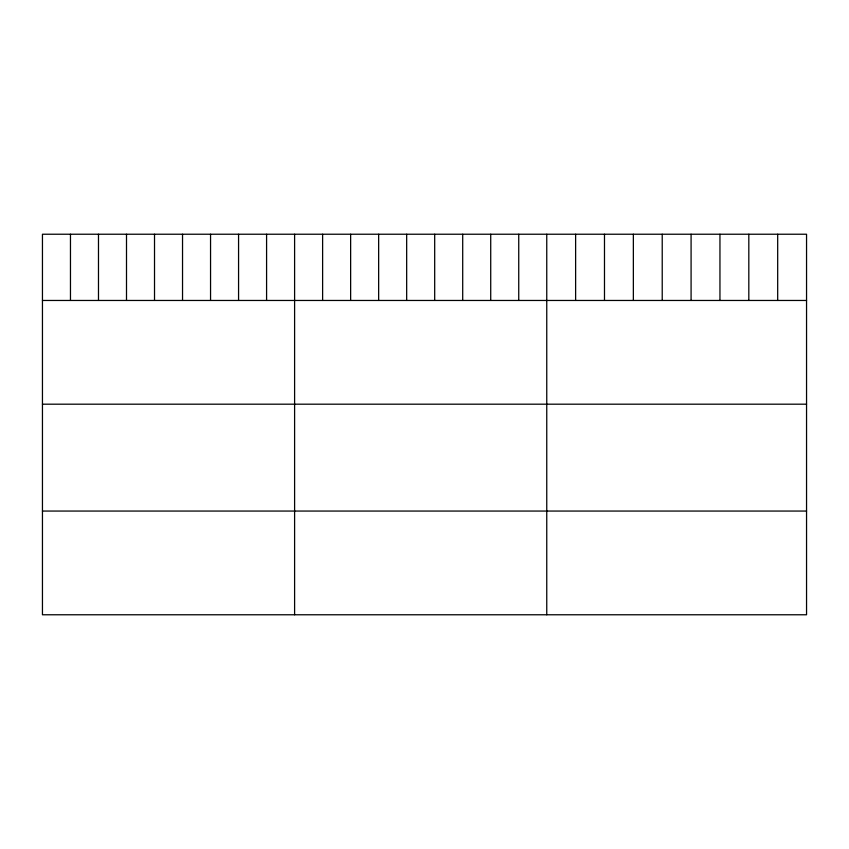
<?xml version="1.0" encoding="UTF-8"?>
<svg xmlns="http://www.w3.org/2000/svg" width="849" height="849" viewBox="0 0 849 849"><rect width="100%" height="100%" fill="white"/><g stroke="black" fill="none" stroke-linecap="round" stroke-linejoin="round"><path stroke-width="1.27" d="M806.55 300.461L806.55 614.772L42.45 614.772L42.45 234.228L806.55 234.228L806.55 300.461L42.45 300.461M42.45 404.188L806.55 404.188M42.45 511.056L806.55 511.056M777.684 234.228L777.684 300.461M748.818 234.228L748.818 300.461M719.952 234.228L719.952 300.461M691.086 234.228L691.086 300.461M662.22 234.228L662.22 300.461M633.354 234.228L633.354 300.461M604.488 234.228L604.488 300.461M575.622 234.228L575.622 300.461M546.756 234.228L546.756 614.772M518.739 234.228L518.739 300.461M490.722 234.228L490.722 300.461M462.705 234.228L462.705 300.461M434.688 234.228L434.688 300.461M406.671 234.228L406.671 300.461M378.654 234.228L378.654 300.461M350.637 234.228L350.637 300.461M322.62 234.228L322.62 300.461M294.603 234.228L294.603 614.772M266.586 234.228L266.586 300.461M238.569 234.228L238.569 300.461M210.552 234.228L210.552 300.461M182.535 234.228L182.535 300.461M154.518 234.228L154.518 300.461M126.501 234.228L126.501 300.461M98.484 234.228L98.484 300.461M70.467 234.228L70.467 300.461"/></g></svg>
